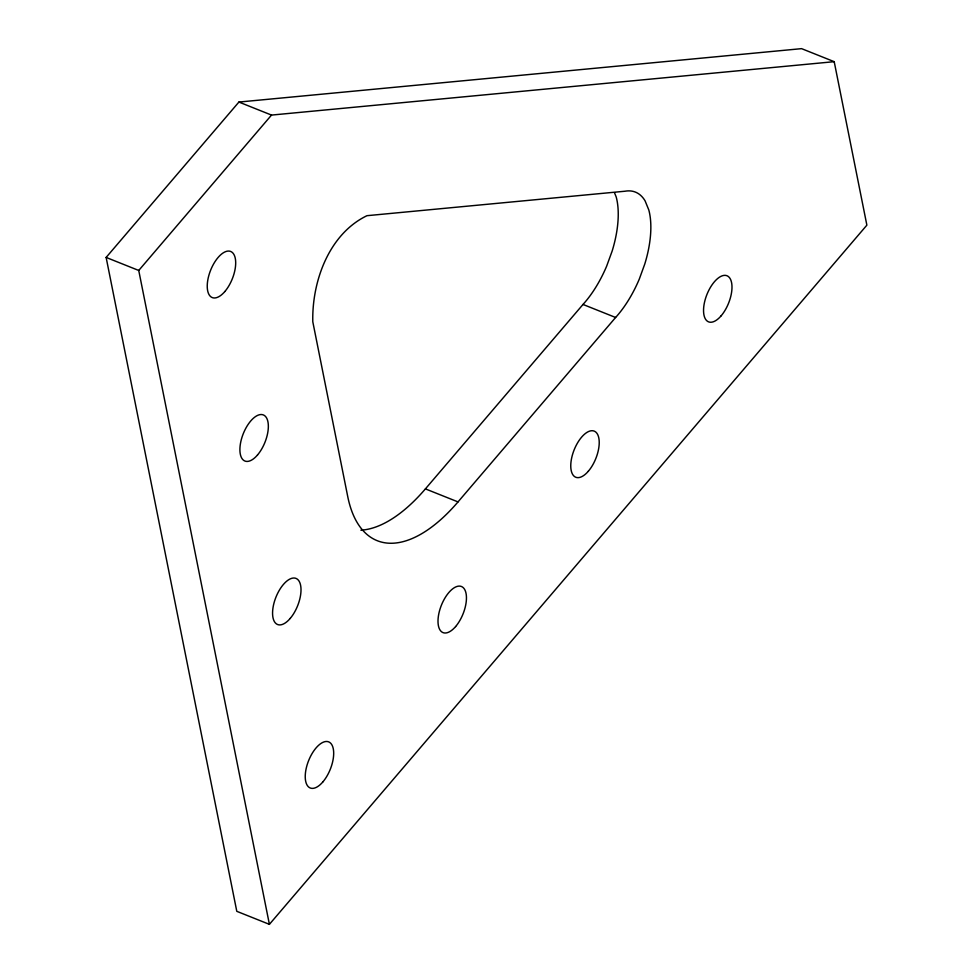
<?xml version="1.0" encoding="UTF-8"?>
<svg xmlns="http://www.w3.org/2000/svg" width="973" height="973" viewBox="0 0 973 973"><rect width="100%" height="100%" fill="white"/><g stroke="black" fill="none" stroke-linecap="round" stroke-linejoin="round"><path stroke-width="1.46" d="M106.13 257.431L238.908 102.056L801.594 48.65L834.202 61.676L866.87 225.152L269.399 924.35L236.792 911.324L106.13 257.431L138.738 270.458L269.399 924.35M138.738 270.458L271.516 115.082L834.202 61.676M360.886 530.188A159.122 74.799 -68.2 0 0 425.408 488.884L583.009 304.452A76.32 35.867 -68.2 0 0 606.678 266.091L612.151 251.058A76.32 35.867 -68.2 0 0 616.189 196.923L614.498 192.776M458.015 501.91L615.617 317.478A76.32 35.867 -68.2 0 0 639.285 279.117L644.758 264.084A76.32 35.867 -68.2 0 0 648.796 209.949L645.111 200.912A76.32 35.867 -68.2 0 0 625.019 191.219L366.967 215.69C328.886 234.019 311.846 281.598 312.795 321.771L347.726 496.522A159.122 74.799 -68.2 0 0 458.015 501.91L425.408 488.884M238.908 102.056L271.516 115.082M583.009 304.452L615.617 317.478M257.517 454.975A24.824 11.664 -68.2 0 0 264.388 415.483A24.824 11.664 -68.2 0 0 240.465 443.469A24.824 11.664 -68.2 0 0 257.517 454.975M588.397 471.163A24.824 11.664 -68.2 0 0 595.257 431.671A24.824 11.664 -68.2 0 0 571.333 459.657A24.824 11.664 -68.2 0 0 588.397 471.163M455.619 626.551A24.824 11.664 -68.2 0 0 462.479 587.047A24.824 11.664 -68.2 0 0 438.568 615.045A24.824 11.664 -68.2 0 0 455.619 626.551M290.185 618.451A24.824 11.664 -68.2 0 0 297.045 578.959A24.824 11.664 -68.2 0 0 273.133 606.945A24.824 11.664 -68.2 0 0 290.185 618.451M322.854 781.927A24.824 11.664 -68.2 0 0 329.713 742.423A24.824 11.664 -68.2 0 0 305.802 770.421A24.824 11.664 -68.2 0 0 322.854 781.927M224.86 291.511A24.824 11.664 -68.2 0 0 231.72 252.007A24.824 11.664 -68.2 0 0 207.808 279.993A24.824 11.664 -68.2 0 0 224.86 291.511M721.163 315.787A24.824 11.664 -68.2 0 0 728.023 276.296A24.824 11.664 -68.2 0 0 704.111 304.281A24.824 11.664 -68.2 0 0 721.163 315.787"/></g></svg>
